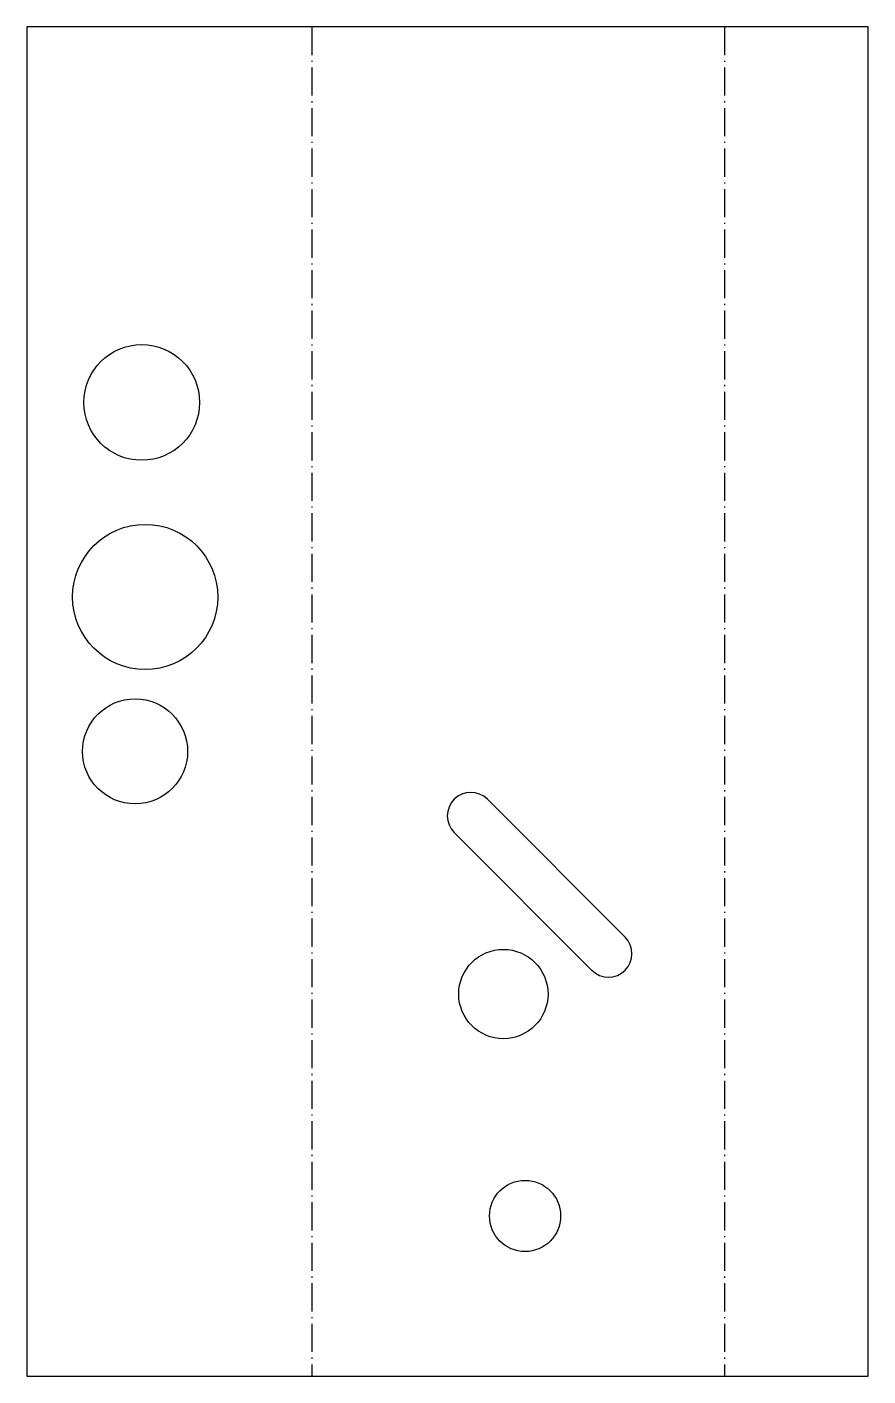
# Model space of a CAD drawing. Header units: millimetres. Extents: x 0 to 76, y 0 to 122.
import ezdxf

# ---------------------------------------------------------------- set-up
doc = ezdxf.new("R2010")
doc.units = ezdxf.units.MM
doc.linetypes.add('DASHDOT', pattern=[3.556, 2.54, -0.508, 0, -0.508])
doc.layers.add('BEND', color=7, linetype='Continuous')
doc.layers.add('CUT', color=7, linetype='Continuous')

msp = doc.modelspace()

# ---------------------------------------------------------------- linework, layer by layer
at = {"layer": 'BEND', "color": 4, "linetype": 'DASHDOT'}
for p, q in [((25.72, 121.7), (25.72, 0)), ((62.97, 121.7), (62.97, 0))]:
    msp.add_line(p, q, dxfattribs=at)
at = {"layer": 'CUT'}
for p, q in [((0, 121.7), (0, 0)), ((75.92, 121.7), (0, 121.7)), ((75.92, 0), (75.92, 121.7)), ((41.57, 52.03), (54, 39.6)), ((50.99, 36.59), (38.56, 49.02)), ((0, 0), (75.92, 0))]:
    msp.add_line(p, q, dxfattribs=at)
for centre, radius in [((10.36, 87.83), 5.22), ((10.67, 70.28), 6.55), ((9.76, 56.35), 4.74), ((43, 34.46), 4.03), ((44.96, 14.44), 3.21)]:
    msp.add_circle(centre, radius, dxfattribs=at)
for centre, start, end in [((40.06, 50.53), 45, -135), ((52.49, 38.1), -135, 45)]:
    msp.add_arc(centre, 2.12, start, end, dxfattribs=at)

doc.saveas('drawing.dxf')
